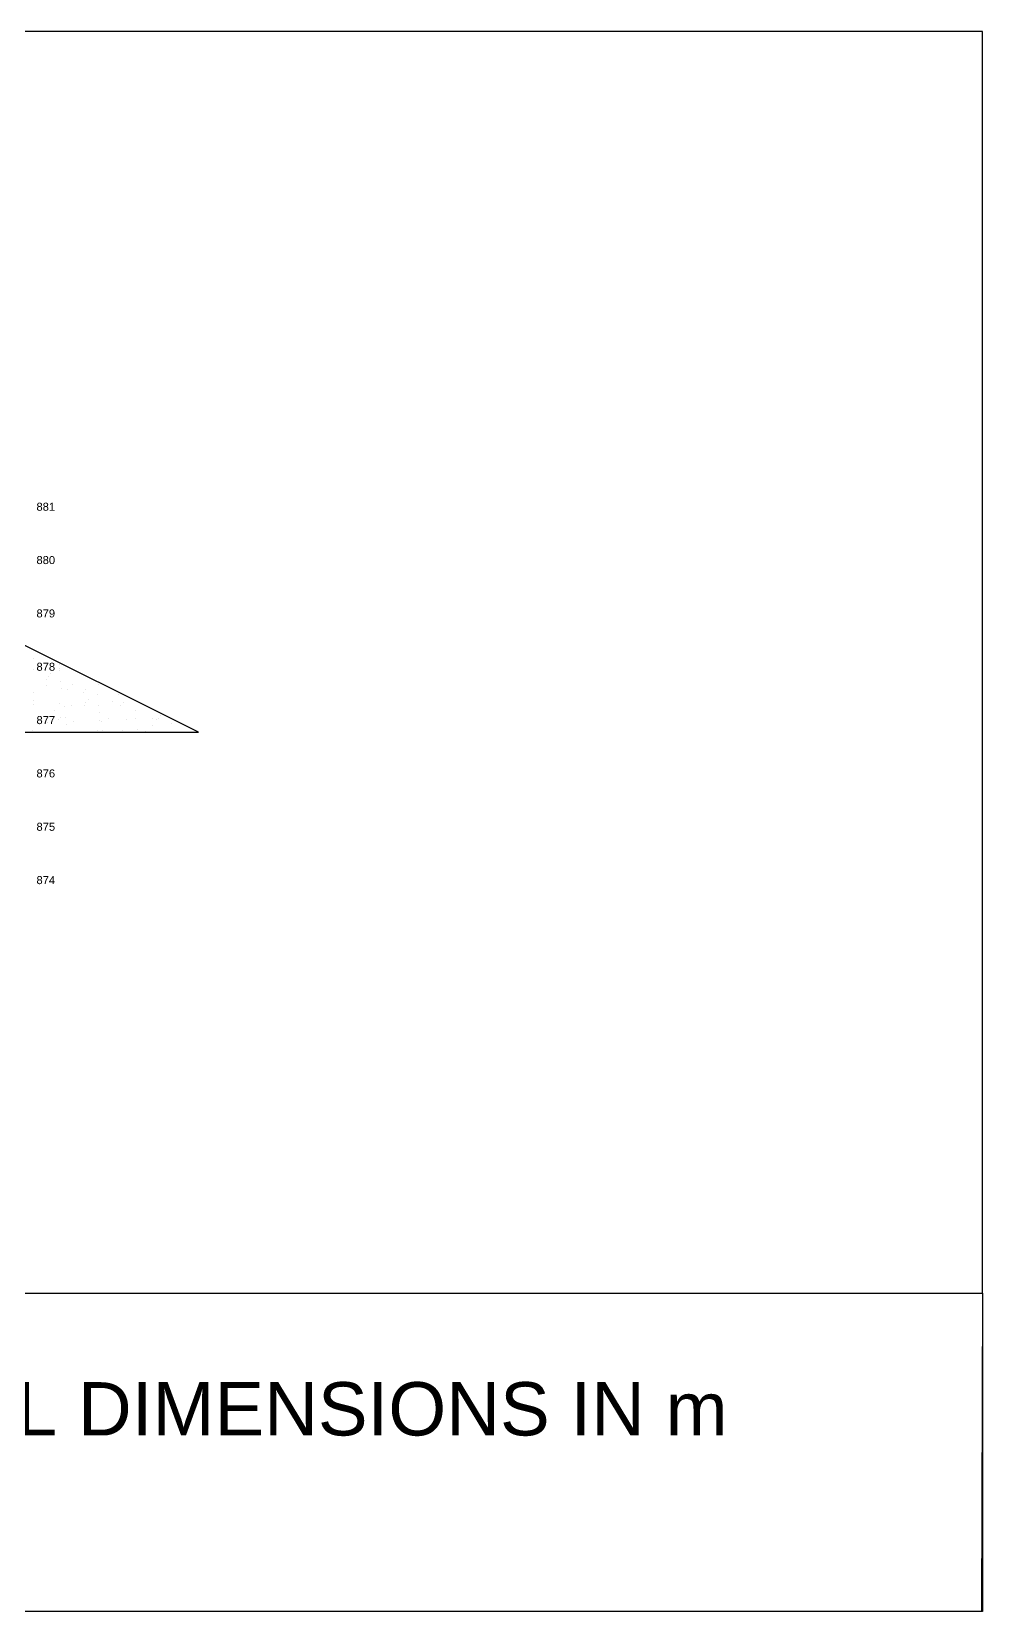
# Model space of a CAD drawing. Header units: millimetres. Extents: x 2640 to 12113, y 6003 to 13668.
# Drawn here: x 3214.9 to 3393.2, y 9175.1 to 9471.3 of the extents above; entities that cross this region are included whole.
import ezdxf
from ezdxf.enums import TextEntityAlignment as Align

# ---------------------------------------------------------------- set-up
doc = ezdxf.new("R2010")
doc.units = ezdxf.units.MM
doc.layers.add('CS_Drawing', color=7, linetype='Continuous')
doc.styles.get("Standard").update_dxf_attribs({"font": 'arial.ttf'})

msp = doc.modelspace()

# ---------------------------------------------------------------- linework, layer by layer
msp.add_line((3246.2, 9339.912), (3141.66, 9392.182))
at = {"linetype": 'Continuous'}
for p, q in [((3215.254, 9353.728), (3215.254, 9353.728)), ((3215.357, 9351.679), (3215.357, 9351.679)), ((3218.476, 9350.853), (3218.476, 9350.853)), ((3219.158, 9351.924), (3219.158, 9351.924)), ((3220.107, 9351.502), (3220.107, 9351.502)), ((3220.114, 9352.534), (3220.114, 9352.534)), ((3220.251, 9351.839), (3220.251, 9351.839)), ((3217.66, 9349.856), (3217.66, 9349.856)), ((3217.707, 9348.616), (3217.707, 9348.616)), ((3218.089, 9350.324), (3218.089, 9350.324)), ((3220.379, 9349.437), (3220.379, 9349.437)), ((3220.553, 9348.115), (3220.553, 9348.115)), ((3221.629, 9347.87), (3221.629, 9347.87)), ((3222.601, 9348.776), (3222.601, 9348.776)), ((3225.089, 9347.895), (3225.089, 9347.895)), ((3227.495, 9348.936), (3227.495, 9348.936)), ((3215.269, 9345.819), (3215.269, 9345.819)), ((3215.326, 9345.182), (3215.326, 9345.182)), ((3215.344, 9347.328), (3215.344, 9347.328)), ((3220.22, 9345.342), (3220.22, 9345.342)), ((3222.343, 9344.899), (3222.343, 9344.899)), ((3224.66, 9347.427), (3224.66, 9347.427)), ((3224.851, 9344.994), (3224.851, 9344.994)), ((3225.114, 9345.502), (3225.114, 9345.502)), ((3225.533, 9346.065), (3225.533, 9346.065)), ((3227.276, 9347.007), (3227.276, 9347.007)), ((3227.548, 9344.942), (3227.548, 9344.942)), ((3230.008, 9345.662), (3230.008, 9345.662)), ((3231.211, 9347.046), (3231.211, 9347.046)), ((3231.66, 9344.997), (3231.66, 9344.997)), ((3232.089, 9345.465), (3232.089, 9345.465)), ((3233.99, 9345.962), (3233.99, 9345.962)), ((3217.954, 9341.756), (3217.954, 9341.756)), ((3218.49, 9342.943), (3218.49, 9342.943)), ((3219.172, 9344.014), (3219.172, 9344.014)), ((3219.889, 9342.221), (3219.889, 9342.221)), ((3220.318, 9342.689), (3220.318, 9342.689)), ((3221.008, 9344.665), (3221.008, 9344.665)), ((3221.279, 9342.6), (3221.279, 9342.6)), ((3222.848, 9341.916), (3222.848, 9341.916)), ((3227.722, 9343.62), (3227.722, 9343.62)), ((3227.742, 9342.076), (3227.742, 9342.076)), ((3228.004, 9342.011), (3228.004, 9342.011)), ((3229.343, 9342.469), (3229.343, 9342.469)), ((3232.637, 9342.236), (3232.637, 9342.236)), ((3234.364, 9344.063), (3234.364, 9344.063)), ((3234.444, 9342.512), (3234.444, 9342.512)), ((3237.531, 9342.396), (3237.531, 9342.396)), ((3238.268, 9342.258), (3238.268, 9342.258)), ((3238.659, 9342.568), (3238.659, 9342.568)), ((3239.088, 9343.036), (3239.088, 9343.036)), ((3215.011, 9340.259), (3215.011, 9340.259)), ((3221.453, 9341.278), (3221.453, 9341.278)), ((3227.318, 9340.259), (3227.318, 9340.259)), ((3228.176, 9340.17), (3228.176, 9340.17)), ((3231.908, 9340.207), (3231.908, 9340.207)), ((3234.716, 9340.447), (3234.716, 9340.447)), ((3236.343, 9340.04), (3236.343, 9340.04)), ((3237.586, 9341.187), (3237.586, 9341.187)), ((3241.158, 9341.467), (3241.158, 9341.467)), ((3245.659, 9340.138), (3245.659, 9340.138))]:
    msp.add_line(p, q, dxfattribs=at)
at = {"color": 85, "true_color": 0x58ba48}
msp.add_line((3207.59, 9339.912), (3246.2, 9339.912), dxfattribs=at)
for points in [[(2643.227, 9234.736), (3393.227, 9234.736), (3393.227, 9471.264), (2643.227, 9471.264)], [(2643.227, 9234.736), (3393.227, 9234.736), (3393.227, 9175.077), (2643.227, 9175.077)], [(3173.227, 9234.736), (3393.227, 9234.736), (3393.076, 9175.077), (3173.076, 9175.077)]]:
    msp.add_lwpolyline(points, close=True)

# ---------------------------------------------------------------- texts
at = {"insert": (3194.878, 9218.058), "char_height": 10, "attachment_point": 1}
msp.add_mtext_dynamic_manual_height_columns('ALL DIMENSIONS IN m', width=240, gutter_width=500, heights=[0], dxfattribs=at)
at = {"layer": 'CS_Drawing'}
for s, p in [('881', (3215.84, 9382.182)), ('880', (3215.84, 9372.182)), ('879', (3215.84, 9362.182)), ('878', (3215.84, 9352.182)), ('877', (3215.84, 9342.182)), ('876', (3215.84, 9332.182)), ('875', (3215.84, 9322.182)), ('874', (3215.84, 9312.182)), ('874', (3215.84, 9312.182))]:
    msp.add_text(s, height=1.5, dxfattribs=at).set_placement(p, align=Align.MIDDLE_LEFT)

doc.saveas('drawing.dxf')
